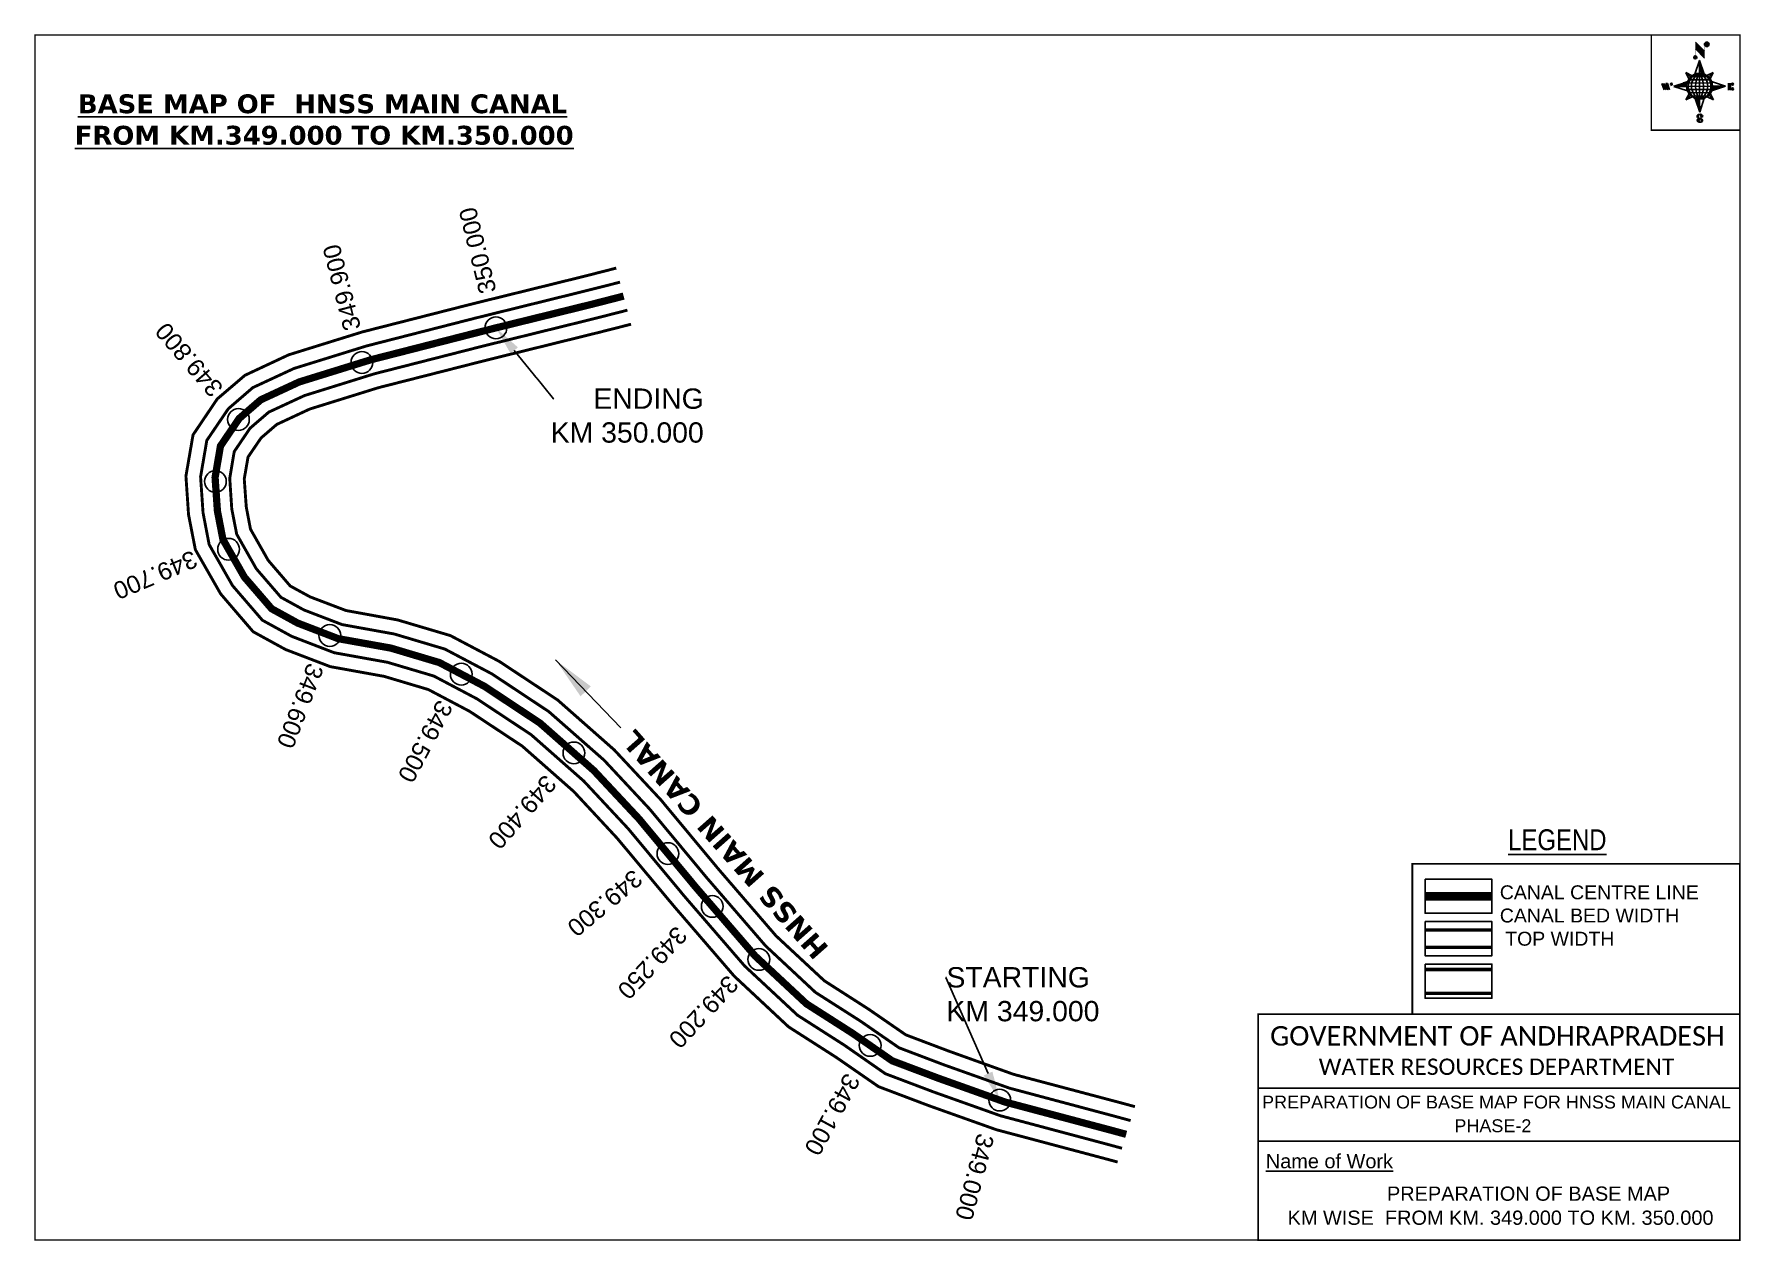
# Model space of a CAD drawing. Header units: inches. Extents: x 803131 to 804308, y 1570801 to 1571633.
import ezdxf
from ezdxf import colors
from ezdxf.entities.mleader import LeaderData, LeaderLine
from ezdxf.enums import TextEntityAlignment as Align
from ezdxf.math import Vec2, Vec3

# ---------------------------------------------------------------- set-up
doc = ezdxf.new("R2010")
doc.units = ezdxf.units.IN
doc.header["$LTSCALE"] = 15
doc.header["$MEASUREMENT"] = 0
doc.header["$PDMODE"] = 32
doc.header["$PDSIZE"] = 15
doc.linetypes.add('HIDDEN2', pattern=[0.1875, 0.125, -0.0625])
for name, color, linetype in [('AQUADUCT', 1, 'Continuous'), ('bord', 1, 'Continuous'), ('CANAL1', 7, 'Continuous'), ('CSMark', 72, 'Continuous'), ('DCBMS', 232, 'Continuous'), ('PAGE', 7, 'Continuous'), ('TEXT', 6, 'Continuous')]:
    doc.layers.add(name, color=color, linetype=linetype)
doc.styles.add('ARIALN', font='ARIALN.TTF')
doc.styles.get("Standard").update_dxf_attribs({"font": 'arial.ttf'})
doc.dimstyles.get("Standard").update_dxf_attribs({"dimtxt": 20, "dimasz": 0.18, "dimexe": 0.18, "dimexo": 0.0625, "dimgap": 0.09, "dimtad": 0, "dimtih": 1, "dimtoh": 1, "dimdec": 4, "dimzin": 0, "dimdsep": 46, "dimtxsty": 'Standard', "dimcen": 0.09, "dimadec": 0, "dimazin": 0, "dimtfac": 1, "dimtdec": 4, "dimtofl": 0, "dimtmove": 0, "dimatfit": 3, "dimfxl": 1, "dimtolj": 1, "dimtzin": 0, "dimarcsym": 0})
pattern_1 = [(267.297113149, (-8720374.938, 50637915.138), (10.5367255337, -0.497431438), [])]
pattern_2 = [(357.297113149, (-8720374.938, 50637915.138), (0.497431438, 10.5367255337), [])]

# ---------------------------------------------------------------- blocks, each defined once
blk = doc.blocks.new('*X26')
at = {"color": 0, "linetype": 'Continuous'}
for p, q in [((6321.6, 240.5), (6322.3, 241.2)), ((6321.6, 240.3), (6322.3, 241)), ((6321.6, 240.1), (6322.3, 240.8)), ((6321.6, 239.9), (6322.4, 240.7)), ((6321.6, 239.8), (6322.4, 240.6)), ((6321.6, 239.6), (6322.5, 240.5)), ((6321.6, 239.4), (6322.5, 240.3)), ((6321.6, 239.2), (6322.6, 240.2)), ((6321.7, 239.1), (6322.6, 240.1)), ((6321.8, 240.8), (6322.4, 241.4)), ((6321.8, 239), (6322.7, 240)), ((6321.8, 239), (6322.8, 239.9)), ((6321.9, 238.9), (6322.9, 239.8)), ((6322, 238.8), (6323, 239.7)), ((6322.1, 241.3), (6322.4, 241.6)), ((6322.1, 238.7), (6323.1, 239.6)), ((6322.2, 238.6), (6323.1, 239.6)), ((6322.3, 238.5), (6323.2, 239.5)), ((6322.4, 238.5), (6323.3, 239.4)), ((6322.5, 238.4), (6323.4, 239.3)), ((6322.7, 238.4), (6323.6, 239.3)), ((6322.8, 238.3), (6323.7, 239.2)), ((6322.9, 238.3), (6323.8, 239.1)), ((6323.1, 238.2), (6323.9, 239.1)), ((6323.2, 238.2), (6324, 239)), ((6323.3, 238.2), (6324.2, 239)), ((6323.5, 238.1), (6324.3, 238.9)), ((6323.7, 238.1), (6324.4, 238.9)), ((6323.8, 238.1), (6324.6, 238.8)), ((6324.1, 238.2), (6324.7, 238.8)), ((6324.3, 238.3), (6324.9, 238.8)), ((6324.6, 238.3), (6325.1, 238.8)), ((6324.8, 238.4), (6325.2, 238.8)), ((6325.1, 238.5), (6325.4, 238.8)), ((6325.4, 238.6), (6325.6, 238.8))]:
    blk.add_line(p, q, dxfattribs=at)
blk = doc.blocks.new('*X25')
at = {"color": 0, "linetype": 'Continuous'}
for p, q in [((6324.4, 240.3), (6324.5, 240.4)), ((6324.6, 240.3), (6324.8, 240.5)), ((6324.7, 240.2), (6325, 240.5)), ((6324.8, 240.2), (6325.2, 240.6)), ((6325, 240.1), (6325.5, 240.6)), ((6325.1, 240.1), (6325.6, 240.6)), ((6325.2, 240), (6325.8, 240.6)), ((6325.3, 240), (6326, 240.6)), ((6325.4, 239.9), (6326.1, 240.6)), ((6325.5, 239.8), (6326.2, 240.5)), ((6325.6, 239.8), (6326.3, 240.5)), ((6325.7, 239.7), (6326.5, 240.4)), ((6325.9, 239.6), (6326.6, 240.3)), ((6326, 239.5), (6326.7, 240.3)), ((6326, 239.4), (6326.8, 240.2)), ((6326.1, 239.3), (6327, 240.2)), ((6326.2, 239.3), (6327.1, 240.1)), ((6326.3, 239.2), (6327.1, 240)), ((6326.4, 239.1), (6327.2, 239.9)), ((6326.5, 239), (6327.3, 239.8)), ((6326.5, 238.9), (6327.4, 239.7)), ((6326.6, 238.8), (6327.5, 239.6)), ((6326.7, 238.7), (6327.5, 239.5)), ((6326.8, 238.6), (6327.6, 239.4)), ((6326.8, 238.5), (6327.7, 239.3)), ((6326.8, 236.5), (6327.4, 237)), ((6326.9, 238.3), (6327.8, 239.2)), ((6326.9, 238.2), (6327.9, 239.1)), ((6326.9, 236.8), (6327.6, 237.4)), ((6327, 238.1), (6327.8, 239)), ((6327, 237.9), (6327.8, 238.8)), ((6327, 237.8), (6327.8, 238.6)), ((6327, 237.6), (6327.8, 238.4)), ((6327, 237.4), (6327.8, 238.2)), ((6327, 237.3), (6327.8, 238)), ((6327, 237.1), (6327.8, 237.9))]:
    blk.add_line(p, q, dxfattribs=at)
blk = doc.blocks.new('H')
at = {"layer": 'bord', "extrusion": (0.000427885, 0.004792, 0.999988)}
h = blk.add_hatch(dxfattribs=at)
h.set_pattern_fill('LINE', color=8, scale=84.387686, angle=-2.7029, style=0)
h.set_pattern_definition(pattern_2)
h.paths.add_polyline_path([(-492, 786, -0.090992), (-448, 775), (-486, 912)])
h = blk.add_hatch(dxfattribs=at)
h.set_pattern_fill('LINE', color=8, scale=84.387686, angle=-92.7029, style=0)
h.set_pattern_definition(pattern_1)
h.paths.add_polyline_path([(-625, 665, -0.090992), (-615, 710), (-751, 671)])
h = blk.add_hatch(dxfattribs=at)
h.set_pattern_fill('LINE', color=8, scale=84.387686, angle=-2.7029, style=0)
h.set_pattern_definition(pattern_2)
h.paths.add_polyline_path([(-504, 533, -0.090992), (-549, 543), (-510, 406)])
h = blk.add_hatch(dxfattribs=at)
h.set_pattern_fill('LINE', color=8, scale=84.387686, angle=-92.7029, style=0)
h.set_pattern_definition(pattern_1)
h.paths.add_polyline_path([(-246, 647), (-372, 653, -0.090992), (-382, 609)])
for p, q in [((-519, 1020, -1217), (-435, 927, -1216)), ((-516, 1087, -1217), (-432, 994, -1217)), ((-538, 774, -1216), (-487, 906, -1216)), ((-487, 906, -1216), (-493, 780, -1216)), ((-487, 906, -1216), (-448, 769, -1216)), ((-865, 701, -1215), (-847, 638, -1215)), ((-847, 700, -1215), (-829, 637, -1215)), ((-829, 699, -1215), (-811, 636, -1215)), ((-829, 699, -1215), (-811, 698, -1215)), ((-811, 698, -1215), (-794, 635, -1215)), ((-752, 665, -1215), (-615, 704, -1215)), ((-627, 794, -1216), (-567, 760, -1216)), ((-627, 794, -1216), (-584, 747, -1215)), ((-599, 731, -1215), (-627, 794, -1216)), ((-421, 753, -1216), (-359, 781, -1216)), ((-359, 781, -1216), (-405, 739, -1216)), ((-359, 781, -1216), (-392, 721, -1215)), ((-379, 693, -1215), (-246, 641, -1215)), ((-213, 669, -1215), (-217, 601, -1215)), ((-752, 665, -1215), (-625, 659, -1215)), ((-619, 614, -1215), (-752, 665, -1215)), ((-639, 526, -1214), (-606, 585, -1215)), ((-639, 526, -1214), (-593, 568, -1215)), ((-577, 553, -1215), (-639, 526, -1214)), ((-511, 400, -1214), (-549, 537, -1214)), ((-460, 533, -1215), (-511, 400, -1214)), ((-505, 527, -1214), (-511, 400, -1214)), ((-371, 513, -1214), (-431, 546, -1215)), ((-371, 513, -1214), (-414, 560, -1215)), ((-399, 576, -1215), (-371, 513, -1214)), ((-246, 641, -1215), (-383, 603, -1215)), ((-373, 647, -1215), (-246, 641, -1215)), ((-197, 600, -1215), (-194, 668, -1215))]:
    blk.add_line(p, q, dxfattribs=at)
at = {"layer": 'bord', "color": 8, "linetype": 'ByBlock', "extrusion": (0.000427885, 0.004792, 0.999988)}
for p, q in [((-375, 679, -1215), (-620, 691, -1215)), ((-386, 711, -1215), (-605, 722, -1215)), ((-411, 744, -1216), (-578, 752, -1216)), ((-493, 780, -1216), (-505, 527, -1214)), ((-373, 647, -1215), (-625, 659, -1215)), ((-378, 616, -1215), (-623, 628, -1215)), ((-392, 585, -1215), (-611, 595, -1215)), ((-420, 555, -1215), (-587, 562, -1215))]:
    blk.add_line(p, q, dxfattribs=at)
at = {"layer": 'bord', "extrusion": (0.000427885, 0.004792, 0.999988), "elevation": -1212}
for points, const_width in [([(-522, 960), (-516, 1093)], 1.61), ([(-434, 933), (-428, 1066)], 1.61), ([(-870, 707), (-846, 706)], 0.642), ([(-829, 643), (-821, 678)], 0.642), ([(-793, 641), (-782, 694)], 0.642), ([(-223, 676), (-174, 673)], 0.706), ([(-829, 643), (-855, 644)], 0.642), ([(-811, 642), (-784, 641)], 0.642), ([(-177, 605), (-226, 607)], 0.706), ([(-195, 645), (-185, 644)], 0.706)]:
    blk.add_lwpolyline(points, dxfattribs=dict(at, const_width=const_width))
for points, const_width in [([(-414, 1073, 1), (-398, 1058, 1)], 22.3), ([(-530, 950, 1), (-520, 939, 1)], 14.8), ([(-776, 697, 1), (-769, 690, 1)], 8.9), ([(-180, 618, 1), (-173, 611, 1)], 9.79), ([(-178, 667, 1), (-171, 660, 1)], 9.79), ([(-490, 362, 1), (-498, 369, 1)], 11.1), ([(-525, 322, 1), (-533, 329, 1)], 11.1)]:
    blk.add_lwpolyline(points, format="xyb", close=True, dxfattribs=dict(at, const_width=const_width))
for points in [[(-537, 317), (-531, 310), (-520, 307), (-505, 307), (-494, 310), (-486, 318), (-487, 326), (-491, 333), (-494, 336), (-503, 341), (-522, 347), (-530, 352), (-534, 355), (-537, 363), (-537, 373), (-530, 381), (-520, 384), (-504, 384), (-493, 380), (-487, 373)], [(-522, 348), (-526, 354), (-528, 361), (-528, 371), (-526, 375), (-521, 381), (-515, 384)], [(-505, 307), (-499, 312), (-497, 319), (-497, 327), (-501, 335), (-509, 343)]]:
    blk.add_lwpolyline(points, dxfattribs=at)
at = {"layer": 'bord', "extrusion": (0.000427885, 0.004792, 0.999988)}
for centre, radius in [((-406, 1065, -1212), 22.3), ((-525, 944, -1212), 14.8), ((-773, 694, -1212), 8.9), ((-498, 659, -1212), 127), ((-177, 615, -1212), 9.79), ((-174, 663, -1212), 9.79), ((-494, 365, -1212), 11.1), ((-529, 325, -1212), 11.1)]:
    blk.add_circle(centre, radius, dxfattribs=at)
at = {"layer": 'bord', "color": 8, "linetype": 'ByBlock', "extrusion": (0.000427885, 0.004792, 0.999988)}
for centre, radius, start, end in [((-482, 658, -1212), 128, 94.9254, 259.6691), ((-437, 656, -1212), 141, 113.2864, 241.308), ((-316, 651, -1212), 222, 142.5892, 212.0053), ((-560, 662, -1212), 141, 293.2864, 61.308), ((-681, 668, -1212), 222, 322.5892, 32.0053), ((-515, 660, -1212), 128, 274.9254, 79.6691)]:
    blk.add_arc(centre, radius, start, end, dxfattribs=at)
at = {"layer": 'bord', "extrusion": (0.000427885, 0.004792, 0.999988)}
for points in [[(-516, 1093, -1212), (-431, 1000, -1212), (-519, 1026, -1212), (-434, 933, -1212)], [(-864, 707, -1212), (-846, 706, -1212), (-846, 644, -1212), (-829, 643, -1212)], [(-829, 705, -1212), (-811, 704, -1212), (-811, 642, -1212), (-793, 641, -1212)], [(-193, 674, -1212), (-197, 606, -1212), (-213, 675, -1212), (-216, 607, -1212)]]:
    blk.add_solid(points, dxfattribs=at)
at = {"layer": 'bord', "extrusion": (0.000427885, 0.004792, 0.999988), "xscale": 7.977342409717546, "yscale": 7.977342408231451, "zscale": 7.977342408476333, "rotation": 138.0840426661453}
for name, p in [('*X25', (38301, -31929, -1212)), ('*X26', (38314, -31951, -1212))]:
    blk.add_blockref(name, p, dxfattribs=at)

msp = doc.modelspace()

# ---------------------------------------------------------------- linework, layer by layer
at = {"layer": 'CANAL1', "color": 200, "const_width": 2}
for points in [[(803878, 1570855.6), (803869.1, 1570858), (803794.4, 1570877.9), (803747.8, 1570894.5), (803713.2, 1570907.6), (803684, 1570927.8), (803651.2, 1570948.8), (803613.7, 1570983.8), (803572, 1571032.2), (803533, 1571078.9), (803503.1, 1571111.1), (803467.6, 1571142.4), (803431.3, 1571166.4), (803402.9, 1571181.4), (803372.4, 1571190.5), (803335.3, 1571197.2), (803304.5, 1571209), (803282.1, 1571221.3), (803259.7, 1571247.4), (803242.3, 1571277.9), (803237.6, 1571302), (803235.8, 1571328.6), (803240.7, 1571357), (803257.4, 1571381.8), (803276.5, 1571398.1), (803306.6, 1571412.2), (803357.4, 1571428), (803432.7, 1571447.2), (803510.9, 1571466.5), (803532.4, 1571472)], [(803889.9, 1570893.8), (803879.6, 1570896.6), (803806.2, 1570916.1), (803761.6, 1570932.1), (803732, 1570943.3), (803706.2, 1570961.1), (803675.8, 1570980.6), (803642.5, 1571011.6), (803602.5, 1571058), (803563.1, 1571105.4), (803531, 1571139.8), (803492, 1571174.2), (803451.8, 1571200.8), (803418.1, 1571218.6), (803381.7, 1571229.4), (803346.1, 1571235.9), (803321.4, 1571245.3), (803307.7, 1571252.8), (803292.5, 1571270.5), (803280.3, 1571292), (803277.4, 1571307.2), (803276, 1571326.6), (803278.6, 1571341.7), (803287.6, 1571354.9), (803298.4, 1571364.2), (803321.1, 1571374.8), (803368.3, 1571389.5), (803442.5, 1571408.4), (803520.6, 1571427.7), (803542.6, 1571433.3)]]:
    msp.add_lwpolyline(points, dxfattribs=at)
at = {"layer": 'CANAL1', "color": 5, "const_width": 2}
for points in [[(803881, 1570865.1), (803871.8, 1570867.6), (803797.3, 1570887.5), (803751.2, 1570903.9), (803717.9, 1570916.5), (803689.6, 1570936.2), (803657.4, 1570956.8), (803620.9, 1570990.8), (803579.6, 1571038.6), (803540.6, 1571085.5), (803510, 1571118.3), (803473.7, 1571150.3), (803436.4, 1571175), (803406.7, 1571190.7), (803374.7, 1571200.2), (803338, 1571206.8), (803308.7, 1571218.1), (803288.5, 1571229.2), (803267.9, 1571253.1), (803251.8, 1571281.4), (803247.6, 1571303.3), (803245.9, 1571328.1), (803250.2, 1571353.2), (803265, 1571375), (803281.9, 1571389.6), (803310.3, 1571402.8), (803360.2, 1571418.3), (803435.2, 1571437.5), (803513.3, 1571456.8), (803535, 1571462.3)], [(803886.9, 1570884.2), (803877, 1570886.9), (803803.3, 1570906.6), (803758.1, 1570922.7), (803727.3, 1570934.4), (803700.7, 1570952.8), (803669.7, 1570972.6), (803635.3, 1571004.7), (803594.8, 1571051.6), (803555.6, 1571098.8), (803524, 1571132.7), (803485.9, 1571166.2), (803446.7, 1571192.2), (803414.3, 1571209.3), (803379.4, 1571219.7), (803343.4, 1571226.2), (803317.1, 1571236.3), (803301.3, 1571245), (803284.3, 1571264.7), (803270.8, 1571288.5), (803267.4, 1571305.9), (803266, 1571327.1), (803269.1, 1571345.5), (803280, 1571361.6), (803292.9, 1571372.7), (803317.5, 1571384.1), (803365.6, 1571399.1), (803440, 1571418.1), (803518.2, 1571437.4), (803540.1, 1571443)]]:
    msp.add_lwpolyline(points, dxfattribs=at)
at = {"layer": 'CANAL1', "color": 1, "linetype": 'HIDDEN2', "ltscale": 8, "const_width": 5}
msp.add_lwpolyline([(803883.9, 1570874.7), (803874.4, 1570877.3), (803800.3, 1570897), (803796.7, 1570898.3), (803754.7, 1570913.3), (803722.6, 1570925.4), (803695.1, 1570944.5), (803663.5, 1570964.7), (803628.1, 1570997.7), (803598.6, 1571031.9), (803587.2, 1571045.1), (803548.1, 1571092.2), (803517, 1571125.5), (803479.8, 1571158.3), (803441.6, 1571183.6), (803410.5, 1571200), (803377, 1571210), (803340.7, 1571216.5), (803312.9, 1571227.2), (803294.9, 1571237.1), (803276.1, 1571258.9), (803261.3, 1571284.9), (803257.5, 1571304.6), (803255.9, 1571327.6), (803259.6, 1571349.3), (803272.5, 1571368.3), (803287.4, 1571381.2), (803313.9, 1571393.5), (803362.9, 1571408.7), (803437.6, 1571427.8), (803449.5, 1571430.8), (803515.7, 1571447.1), (803537.5, 1571452.7)], dxfattribs=at)
at = {"layer": 'CANAL1', "color": 1, "linetype": 'HIDDEN2', "ltscale": 100, "const_width": 6, "elevation": -0.4}
msp.add_lwpolyline([(804135.9, 1571038.9), (804089.9, 1571038.9)], dxfattribs=at)
at = {"layer": 'CANAL1', "color": 5, "const_width": 2.4, "elevation": -0.4}
for points in [[(804135.9, 1571015.6), (804089.9, 1571015.6)], [(804135.9, 1571003.6), (804089.9, 1571003.6)]]:
    msp.add_lwpolyline(points, dxfattribs=at)
at = {"layer": 'CANAL1', "color": 200, "const_width": 2.4, "elevation": -0.4}
for points in [[(804135.9, 1570988.4), (804089.9, 1570988.4)], [(804135.9, 1570971.9), (804089.9, 1570971.9)]]:
    msp.add_lwpolyline(points, dxfattribs=at)
at = {"layer": 'CSMark', "color": 3}
for p in [(803449.5, 1571430.8), (803357.1, 1571406.9), (803272, 1571367.6), (803256.1, 1571324.9), (803265.2, 1571278.1), (803335, 1571218.7), (803425.6, 1571192), (803503.2, 1571137.7), (803568, 1571068.3), (803598.6, 1571031.9), (803630.7, 1570995.3), (803707.4, 1570936), (803796.7, 1570898.3)]:
    msp.add_point(p, dxfattribs=at)
at = {"layer": 'PAGE', "const_width": 1}
msp.add_lwpolyline([(803131.7, 1570801.8), (804306.9, 1570801.8), (804306.9, 1571632.8), (803131.7, 1571632.8), (803131.7, 1570801.8)], dxfattribs=at)
at = {"layer": 'PAGE'}
for points, const_width in [([(804306.9, 1571632.8), (804245.9, 1571632.8), (804245.9, 1571567.1), (804306.9, 1571567.1)], 1), ([(804081.1, 1571061.3), (804306.9, 1571061.3), (804306.9, 1570957.5), (804081.1, 1570957.5)], 1.2), ([(803974.8, 1570957.5), (804306.9, 1570957.5), (804306.9, 1570801.8), (803974.8, 1570801.8)], 1.2)]:
    msp.add_lwpolyline(points, close=True, dxfattribs=dict(at, const_width=const_width))
at = {"layer": 'PAGE', "elevation": -0.4}
for points in [[(804089.9, 1571050.6), (804135.9, 1571050.6), (804135.9, 1571027.1), (804089.9, 1571027.1)], [(804089.9, 1571021.4), (804135.9, 1571021.4), (804135.9, 1570997.8), (804089.9, 1570997.8)], [(804089.9, 1570992.1), (804135.9, 1570992.1), (804135.9, 1570968.6), (804089.9, 1570968.6)]]:
    msp.add_lwpolyline(points, close=True, dxfattribs=at)
at = {"layer": 'PAGE'}
for points in [[(803974.8, 1570906.5), (804306.9, 1570906.5)], [(803974.8, 1570870.1), (804306.9, 1570870.1)]]:
    msp.add_lwpolyline(points, dxfattribs=at)

# ---------------------------------------------------------------- block references
at = {"layer": 'AQUADUCT', "color": 1, "xscale": 0.0703495379661093, "yscale": 0.07034953800030053, "zscale": 0.07034953795990817, "rotation": 3.078330607406165}
msp.add_blockref('H', (804316.6, 1571553.4, 85.4), dxfattribs=at)

# ---------------------------------------------------------------- texts
at = {"layer": 'CANAL1', "insert": (803669.7, 1570993.3), "char_height": 14, "width": 205.129, "attachment_point": 1, "rotation": 131.5167}
msp.add_mtext('\\pi0.96322;{\\fVerdana|b1|i0|c0|p34;HNSS MAIN CANAL}', dxfattribs=at)
at = {"layer": 'CSMark', "color": 1}
for s, rotation, p in [('350.000', 103.8777, (803444.1, 1571454.7)), ('349.900', 104.3498, (803350.7, 1571429.2)), ('349.800', 130.6778, (803257.7, 1571385.8)), ('349.700', 202.9601, (803242.6, 1571272.2)), ('349.600', 248.991, (803325.5, 1571198.4)), ('349.500', 242.1591, (803415, 1571172.4)), ('349.400', 228.6061, (803487.7, 1571119.6)), ('349.300', 219.7645, (803547.9, 1571053.5)), ('349.250', 227.0042, (803578, 1571015.1)), ('349.200', 227.0042, (803613.3, 1570981.3)), ('349.100', 241.4704, (803695.8, 1570915)), ('349.000', 255.0664, (803787.3, 1570874.6))]:
    msp.add_text(s, height=12, rotation=rotation, dxfattribs=at).set_placement(p, align=Align.MIDDLE_LEFT)
at = {"layer": 'PAGE', "extrusion": (0.000201441, 0.004807, 0.999988), "style": 'ARIALN'}
msp.add_text('%%ULEGEND', height=14.4, rotation=359.9999, dxfattribs=at).set_placement((804181, 1571058.9, 7713.9), align=Align.MIDDLE)
at = {"layer": 'PAGE', "extrusion": (0.000201441, 0.004807, 0.999988)}
for s, height, p in [('PREPARATION OF BASE MAP FOR HNSS MAIN CANAL', 8.878, (803977.5, 1570873.6, 7713)), ('%%UName of Work', 9.822, (803980.1, 1570832.4, 7711.6))]:
    msp.add_text(s, height=height, rotation=359.9999, dxfattribs=at).set_placement(p)
for s, height, p in [('PHASE-2', 8.88, (804136.6, 1570861.7, 7712.9)), ('PREPARATION OF BASE MAP', 9.822, (804161.2, 1570814.9, 7711.7)), ('KM WISE  FROM KM. 349.000 TO KM. 350.000', 9.822, (804141.9, 1570798.3, 7711.7))]:
    msp.add_text(s, height=height, rotation=359.9999, dxfattribs=at).set_placement(p, align=Align.MIDDLE_CENTER)
at = {"layer": 'PAGE', "extrusion": (0.000201441, 0.004807, 0.999988), "attachment_point": 1, "text_direction": (1, -1e-06, -0.000201)}
for s, insert, char_height, width in [('CANAL CENTRE LINE CANAL BED WIDTH {\\H2.3717x; }\\P TOP WIDTH{\\H1.9152x; }', (804141.4, 1571046.4, -0.4), 9.6, 168.926), ('\\pi3.5885;{\\fCalibri|b0|i0|c0|p34;\\H1.3333x;GOVERNMENT OF ANDHRAPRADESH\\P\\pi37.073;\\H0.83998x;WATER RESOURCES DEPARTMENT}', (803979.5, 1570949.3, -1.3), 10.059, 321.276)]:
    msp.add_mtext(s, dxfattribs=dict(at, insert=insert, char_height=char_height, width=width))
at = {"layer": 'TEXT', "color": 1, "insert": (803139.6, 1571591.8), "char_height": 13, "width": 379.826, "attachment_point": 1}
msp.add_mtext('\\pi21.755;{\\fVerdana|b1|i0|c0|p34;\\LBASE MAP OF  HNSS MAIN CANAL \\P\\pi19.564;FROM KM.349.000 TO KM.350.000}', dxfattribs=at)

# ---------------------------------------------------------------- leaders
at = {"layer": 'CANAL1'}
msp.add_leader([(803490.6, 1571201.8), (803535.6, 1571154.9)], dimstyle='Standard', override={"dimasz": 30, "dimgap": 0.09, "dimtad": 0}, dxfattribs=at)
at = {"layer": 'DCBMS', "color": 5}
ml = msp.add_multileader_mtext('Standard', dxfattribs=at)
ml.set_content('STARTING\\PKM 349.000', color=5)
ml.set_leader_properties()
ml.build(insert=Vec2(0, 0))
ml.multileader.update_dxf_attribs({"dogleg_length": 0.36, "arrow_head_size": 20})
ctx = ml.context
ctx.base_point, ctx.char_height, ctx.arrow_head_size, ctx.landing_gap_size, ctx.plane_origin = Vec3(803759.9, 1570982.9), 14, 20, 0.09, Vec3(803930.8, 1571055.6)
notes = []
notes.append((ctx, [(1, (1, 1, 0), (803759.6, 1570982.9), (1, 0), 0.36, [(0, [(803796.7, 1570898.3)], 0, [])])]))
ctx.mtext.insert, ctx.mtext.flow_direction = Vec3(803760, 1570990), 5
for ctx, leaders in notes:
    for number, flags, end, landing, length, lines in leaders:
        leader = LeaderData()
        leader.index, (leader.has_last_leader_line, leader.has_dogleg_vector, leader.attachment_direction) = number, flags
        leader.last_leader_point, leader.dogleg_vector, leader.dogleg_length = Vec3(end), Vec3(landing), length
        for number, points, colour, breaks in lines:
            line = LeaderLine()
            line.index, line.vertices, line.color, line.breaks = number, Vec3.list(points), colors.encode_raw_color(colour), breaks
            leader.lines.append(line)
        ctx.leaders.append(leader)

# ---------------------------------------------------------------- next in the draw order: leaders
ml = msp.add_multileader_mtext('Standard', dxfattribs=at)
ml.set_content('ENDING \\PKM 350.000', color=5)
ml.set_leader_properties()
ml.build(insert=Vec2(0, 0))
ml.multileader.update_dxf_attribs({"dogleg_length": 0.36, "arrow_head_size": 20})
ctx = ml.context
ctx.base_point, ctx.char_height, ctx.arrow_head_size, ctx.landing_gap_size, ctx.plane_origin = Vec3(803489.5, 1571381.9), 14, 20, 0.09, Vec3(803633.2, 1571594.2)
ctx.text_align_type = 2
notes = []
notes.append((ctx, [(1, (1, 1, 0), (803489.1, 1571381.9), (1, 0), 0.36, [(0, [(803449.5, 1571430.8)], 0, [])])]))
ctx.mtext.insert, ctx.mtext.width, ctx.mtext.alignment, ctx.mtext.flow_direction = Vec3(803592.7, 1571389), 109.049, 3, 5
ctx.mtext.has_bg_fill, ctx.mtext.bg_color, ctx.mtext.bg_scale_factor, ctx.mtext.bg_transparency, ctx.mtext.use_window_bg_color = 1, -1027028792, 1.5, 0, 1
for ctx, leaders in notes:
    for number, flags, end, landing, length, lines in leaders:
        leader = LeaderData()
        leader.index, (leader.has_last_leader_line, leader.has_dogleg_vector, leader.attachment_direction) = number, flags
        leader.last_leader_point, leader.dogleg_vector, leader.dogleg_length = Vec3(end), Vec3(landing), length
        for number, points, colour, breaks in lines:
            line = LeaderLine()
            line.index, line.vertices, line.color, line.breaks = number, Vec3.list(points), colors.encode_raw_color(colour), breaks
            leader.lines.append(line)
        ctx.leaders.append(leader)

doc.saveas('drawing.dxf')
